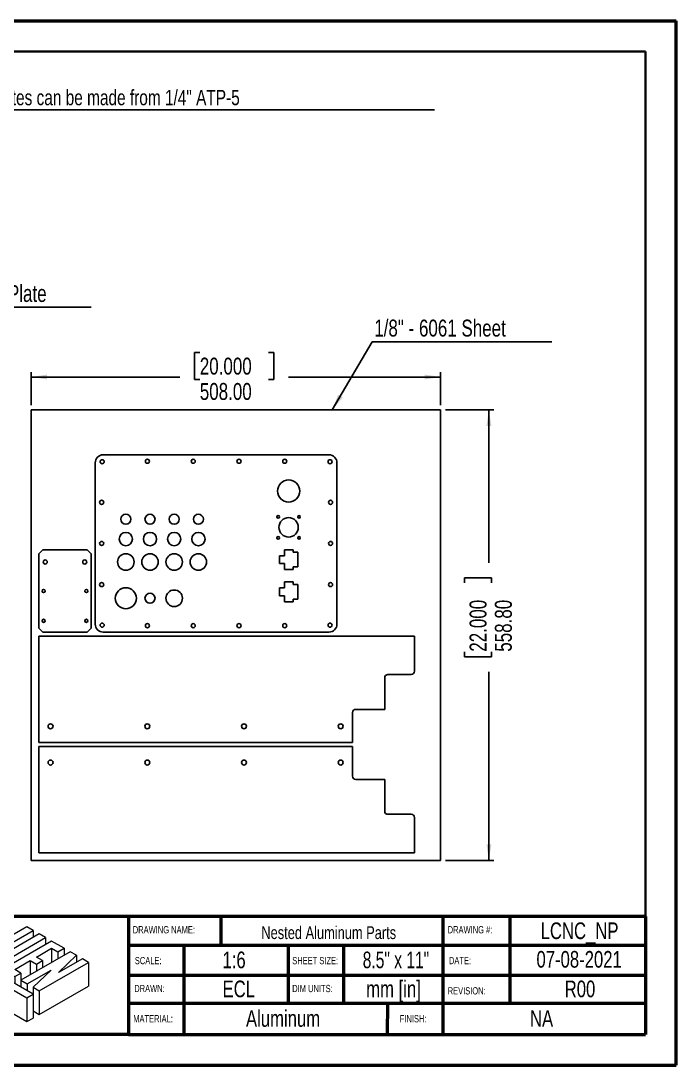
# Model space of a CAD drawing. Header units: millimetres. Extents: x 0 to 279, y 0 to 216.
# Drawn here: x 143.9 to 279.4, y 0 to 215.9 of the extents above; entities that cross this region are included whole.
import ezdxf

# ---------------------------------------------------------------- set-up
doc = ezdxf.new("R2010")
doc.units = ezdxf.units.MM
for name, color, linetype in [('DIM', 1, 'Continuous'), ('PAGE_BORDER', 7, 'Continuous'), ('TITLE_BLOCK_BORDER', 7, 'Continuous'), ('TITLE_BLOCK_TEXT', 8, 'Continuous')]:
    doc.layers.add(name, color=color, linetype=linetype)
doc.styles.add('SLDTEXTSTYLE0', font='TXT', dxfattribs={"width": 0.75})
doc.styles.add('SLDTEXTSTYLE1', font='TXT', dxfattribs={"width": 0.7})
doc.dimstyles.new('SLDDIMSTYLE0', dxfattribs={"dimtxt": 3.5, "dimasz": 3.302, "dimexe": 0, "dimexo": 0.0625, "dimgap": 0.875, "dimtad": 0, "dimlfac": 6, "dimrnd": 1e-09, "dimzin": 4, "dimdsep": 46, "dimtxsty": 'SLDTEXTSTYLE0', "dimsah": 1, "dimcen": 0.09, "dimadec": 0, "dimazin": 1, "dimtfac": 1, "dimtofl": 0, "dimtmove": 0, "dimatfit": 3, "dimfxl": 0, "dimfrac": 2, "dimtolj": 1, "dimtzin": 12, "dimarcsym": 0})
doc.dimstyles.new('SLDDIMSTYLE2', dxfattribs={"dimtxt": 0.18, "dimasz": 3.302, "dimexe": 0, "dimexo": 0.0625, "dimgap": 0, "dimtad": 0, "dimtih": 1, "dimtoh": 1, "dimdec": 0, "dimrnd": 1e-09, "dimzin": 0, "dimdsep": 46, "dimtxsty": 'Standard', "dimsah": 1, "dimcen": 0.09, "dimadec": 0, "dimazin": 0, "dimtfac": 3.302, "dimtdec": 0, "dimtofl": 0, "dimtmove": 0, "dimatfit": 3, "dimfxl": 0, "dimfrac": 2, "dimtolj": 1, "dimtzin": 0, "dimarcsym": 0})

# ---------------------------------------------------------------- blocks, each defined once
blk = doc.blocks.new('Lien3D Logo')
at = {"color": 7, "linetype": 'Continuous', "lineweight": 18}
for p, q in [((10.61, 16.33), (0, 10.21)), ((11.67, 15.71), (10.61, 16.33)), ((2.13, 10.21), (11.67, 15.71)), ((12.73, 15.1), (4.26, 10.21)), ((5.32, 9.59), (13.8, 14.49)), ((11.67, 15.71), (11.67, 14.49)), ((13.8, 14.49), (12.73, 15.1)), ((13.8, 14.49), (13.8, 13.26)), ((14.86, 13.87), (6.38, 8.98)), ((12.22, 11.12), (14.86, 12.64)), ((16.99, 12.64), (14.86, 13.87)), ((14.86, 12.64), (15.93, 12.03)), ((14.86, 12.64), (14.86, 10.19)), ((15.93, 12.03), (16.99, 12.64)), ((16.99, 12.64), (16.99, 11.42)), ((18.05, 12.03), (9.57, 7.13)), ((13.28, 10.5), (12.22, 11.12)), ((15.93, 12.03), (15.93, 10.8)), ((16.04, 8.45), (19.12, 11.42)), ((20.15, 10.82), (16.04, 8.45)), ((19.12, 11.42), (18.05, 12.03)), ((19.12, 11.42), (19.12, 10.22)), ((21.21, 10.21), (20.15, 10.82)), ((0, 10.21), (0, 6.12)), ((0, 10.21), (10.61, 4.08)), ((11.67, 4.7), (2.13, 10.21)), ((4.26, 10.21), (4.26, 8.98)), ((4.26, 10.21), (5.32, 9.59)), ((5.32, 9.59), (5.32, 8.36)), ((8.51, 8.98), (11.15, 10.5)), ((11.15, 10.5), (12.22, 9.89)), ((11.15, 10.5), (11.15, 8.05)), ((12.22, 9.89), (13.28, 10.5)), ((12.22, 9.89), (12.22, 8.66)), ((12.73, 5.31), (21.21, 10.21)), ((13.28, 10.5), (13.28, 9.28)), ((21.21, 10.21), (21.21, 6.12)), ((6.38, 8.98), (8.51, 7.75)), ((6.38, 8.98), (6.38, 7.75)), ((9.57, 8.36), (8.51, 8.98)), ((8.51, 7.75), (9.57, 8.36)), ((8.51, 7.75), (8.51, 6.52)), ((9.57, 8.36), (9.57, 7.13)), ((10.64, 6.52), (14.75, 8.89)), ((14.75, 8.89), (11.67, 5.93)), ((0, 6.12), (10.61, 0)), ((9.57, 7.13), (10.64, 6.52)), ((9.57, 7.13), (9.57, 5.91)), ((10.64, 6.52), (10.64, 5.29)), ((11.67, 5.93), (12.73, 5.31)), ((11.67, 5.93), (11.67, 4.7)), ((12.73, 1.23), (21.21, 6.12)), ((10.61, 4.08), (11.67, 4.7)), ((10.61, 4.08), (10.61, 0)), ((11.67, 4.7), (11.67, 0.61)), ((12.73, 5.31), (12.73, 1.23)), ((11.67, 1.84), (12.73, 1.23)), ((10.61, 0), (11.67, 0.61))]:
    blk.add_line(p, q, dxfattribs=at)
blk = doc.blocks.new('_D_4')
at = {"layer": 'DIM'}
for p, q in [((180.9, 147.31), (179.83, 147.31)), ((179.83, 147.31), (179.83, 141.76)), ((195.12, 147.31), (196.19, 147.31)), ((196.19, 147.31), (196.19, 141.76)), ((146.02, 136.47), (146.02, 143.27)), ((230.68, 136.47), (230.68, 143.27)), ((146.02, 142.27), (176.76, 142.27)), ((179.83, 141.76), (180.9, 141.76)), ((196.19, 141.76), (195.12, 141.76)), ((230.68, 142.27), (199.26, 142.27))]:
    blk.add_line(p, q, dxfattribs=at)
for points in [[(146.02, 142.27), (149.32, 141.77), (149.32, 142.78)], [(230.68, 142.27), (227.38, 142.78), (227.38, 141.77)]]:
    blk.add_solid(points, dxfattribs=at)
at = {"layer": 'DIM', "char_height": 3.5, "attachment_point": 1, "style": 'SLDTEXTSTYLE0'}
for s, insert in [('20.000', (180.9, 146.27)), ('508.00', (180.9, 141.03))]:
    blk.add_mtext(s, dxfattribs=dict(at, insert=insert))
blk = doc.blocks.new('_D_5')
at = {"layer": 'DIM'}
for p, q in [((231.68, 135.47), (241.68, 135.47)), ((240.68, 135.47), (240.68, 103.83)), ((235.64, 99.7), (235.64, 100.76)), ((235.64, 100.76), (241.2, 100.76)), ((241.2, 100.76), (241.2, 99.7)), ((235.64, 85.47), (235.64, 84.41)), ((235.64, 84.41), (241.2, 84.41)), ((241.2, 84.41), (241.2, 85.47)), ((240.68, 42.33), (240.68, 81.34)), ((231.68, 42.33), (241.68, 42.33))]:
    blk.add_line(p, q, dxfattribs=at)
for points in [[(240.68, 135.47), (240.18, 132.17), (241.19, 132.17)], [(240.68, 42.33), (241.19, 45.64), (240.18, 45.64)]]:
    blk.add_solid(points, dxfattribs=at)
at = {"layer": 'DIM', "char_height": 3.5, "attachment_point": 1, "rotation": 90, "style": 'SLDTEXTSTYLE0'}
for s, insert in [('22.000', (236.69, 85.47)), ('558.80', (241.92, 85.47))]:
    blk.add_mtext(s, dxfattribs=dict(at, insert=insert))
blk = doc.blocks.new('SW_NOTE_0')
at = {"layer": 'DIM', "color": 0}
blk.add_line((132.86, 0), (0, 0), dxfattribs=at)
blk.add_line((132.86, 0), (0, 0), dxfattribs=at)
at = {"layer": 'DIM', "color": 0, "insert": (0.48, 4.12), "char_height": 3.175, "attachment_point": 1, "style": 'SLDTEXTSTYLE0'}
blk.add_mtext('Y Axis Ballscrew connection plates can be made from 1/4" ATP-5', dxfattribs=at)
blk = doc.blocks.new('SW_NOTE_1')
at = {"layer": 'DIM', "color": 0}
blk.add_line((37.13, 0), (0, 0), dxfattribs=at)
at = {"layer": 'DIM', "color": 0, "insert": (0.42, 4.57), "char_height": 3.5, "attachment_point": 1, "style": 'SLDTEXTSTYLE0'}
blk.add_mtext('1/8" - 6061 Sheet', dxfattribs=at)
blk = doc.blocks.new('SW_NOTE_2')
at = {"layer": 'DIM', "color": 0}
blk.add_line((37.8, 0), (0, 0), dxfattribs=at)
blk.add_line((37.8, 0), (0, 0), dxfattribs=at)
at = {"layer": 'DIM', "color": 0, "insert": (0.41, 4.6), "char_height": 3.5, "attachment_point": 1, "style": 'SLDTEXTSTYLE0'}
blk.add_mtext('1/2" - ATP-5 Plate', dxfattribs=at)

msp = doc.modelspace()

# ---------------------------------------------------------------- linework, layer by layer
at = {"color": 7, "linetype": 'Continuous', "lineweight": 50}
for p, q in [((0, 215.9), (279.4, 215.9)), ((279.4, 0), (279.4, 215.9)), ((0, 0), (279.4, 0))]:
    msp.add_line(p, q, dxfattribs=at)
at = {"color": 7, "linetype": 'Continuous'}
for p, q in [((230.6833, 135.4683), (146.0166, 135.4683)), ((146.0166, 42.335), (146.0166, 135.4683)), ((230.6833, 42.335), (230.6833, 135.4683)), ((230.6833, 42.335), (146.0166, 42.335))]:
    msp.add_line(p, q, dxfattribs=at)
at = {"color": 7, "linetype": 'Continuous', "lineweight": 25}
for p, q in [((207.6041, 126.1891), (160.9374, 126.1891)), ((159.2708, 124.5225), (159.2708, 91.1891)), ((209.2708, 91.1891), (209.2708, 124.5225)), ((148.4374, 106.5225), (147.6041, 105.6891)), ((157.6041, 106.5225), (148.4374, 106.5225)), ((158.4374, 105.6891), (157.6041, 106.5225)), ((200.2041, 106.5641), (198.3874, 106.5641)), ((198.3874, 106.5641), (198.3874, 105.3266)), ((200.2041, 106.0433), (200.2041, 106.5641)), ((201.1791, 106.0433), (200.2041, 106.0433)), ((201.1791, 103.0016), (201.1791, 106.0433)), ((147.6041, 105.6891), (147.6041, 90.3558)), ((158.4374, 90.3558), (158.4374, 105.6891)), ((198.3874, 105.3266), (197.3624, 105.3266)), ((197.3624, 105.3266), (197.3624, 103.7183)), ((197.3624, 103.7183), (198.3874, 103.7183)), ((198.3874, 103.7183), (198.3874, 102.4808)), ((198.3874, 102.4808), (200.2041, 102.4808)), ((200.2041, 102.4808), (200.2041, 103.0016)), ((200.2041, 103.0016), (201.1791, 103.0016)), ((200.2041, 99.8975), (198.3874, 99.8975)), ((198.3874, 99.8975), (198.3874, 98.6599)), ((200.2041, 99.3766), (200.2041, 99.8975)), ((201.1791, 99.3766), (200.2041, 99.3766)), ((201.1791, 96.335), (201.1791, 99.3766)), ((198.3874, 98.6599), (197.3624, 98.6599)), ((197.3624, 98.6599), (197.3624, 97.0516)), ((197.3624, 97.0516), (198.3874, 97.0516)), ((198.3874, 97.0516), (198.3874, 95.8141)), ((198.3874, 95.8141), (200.2041, 95.8141)), ((200.2041, 95.8141), (200.2041, 96.335)), ((200.2041, 96.335), (201.1791, 96.335)), ((147.6041, 90.3558), (148.4374, 89.5225)), ((147.6041, 66.7225), (147.6041, 88.6891)), ((225.2708, 88.6891), (147.6041, 88.6891)), ((148.4374, 89.5225), (157.6041, 89.5225)), ((157.6041, 89.5225), (158.4374, 90.3558)), ((160.9374, 89.5225), (207.6041, 89.5225)), ((225.2708, 81.4225), (225.2708, 88.6891)), ((219.1374, 80.0891), (219.1374, 73.5558)), ((219.8041, 80.7558), (224.6041, 80.7558)), ((219.1374, 73.5558), (213.1374, 73.5558)), ((212.4707, 72.8891), (212.4707, 66.7225)), ((147.6041, 66.7225), (212.4707, 66.7225)), ((147.6041, 65.8891), (147.6041, 43.9225)), ((147.6041, 65.8891), (212.4707, 65.8891)), ((212.4707, 59.7225), (212.4707, 65.8891)), ((219.1374, 59.0558), (213.1374, 59.0558)), ((219.1374, 52.5225), (219.1374, 59.0558)), ((219.8041, 51.8558), (224.6041, 51.8558)), ((225.2708, 51.1891), (225.2708, 43.9225)), ((225.2708, 43.9225), (147.6041, 43.9225))]:
    msp.add_line(p, q, dxfattribs=at)
for centre, radius in [((170.0708, 124.8558), 0.4208), ((179.5374, 124.8558), 0.4208), ((189.0041, 124.8558), 0.4208), ((198.4708, 124.8558), 0.4208), ((160.7017, 124.7582), 0.4208), ((207.8398, 124.7582), 0.4208), ((199.2708, 118.6891), 2.2917), ((160.6041, 116.3558), 0.4208), ((207.9374, 116.3558), 0.4208), ((165.6041, 112.8558), 1.0417), ((170.6041, 112.8558), 1.0417), ((175.6041, 112.8558), 1.0417), ((180.6041, 112.8558), 1.0417), ((197.1041, 113.3558), 0.25), ((199.2708, 111.1891), 2), ((201.4374, 113.3558), 0.25), ((165.6041, 108.7725), 1.375), ((170.6041, 108.7725), 1.375), ((175.6041, 108.7725), 1.375), ((180.6041, 108.7725), 1.375), ((160.6041, 107.8558), 0.4208), ((197.1041, 109.0225), 0.25), ((201.4374, 109.0225), 0.25), ((207.9374, 107.8558), 0.4208), ((148.9374, 104.0225), 0.4167), ((157.1041, 104.0225), 0.4167), ((165.6041, 104.0225), 1.7083), ((170.6041, 104.0225), 1.7083), ((175.6041, 104.0225), 1.7083), ((180.6041, 104.0225), 1.7083), ((160.6041, 99.3558), 0.4208), ((207.9374, 99.3558), 0.4208), ((148.6041, 98.0225), 0.3333), ((157.4374, 98.0225), 0.3333), ((165.6041, 96.5225), 2.175), ((170.6041, 96.5225), 1.0417), ((175.6041, 96.5225), 1.7083), ((148.6041, 91.8558), 0.3333), ((157.4374, 91.8558), 0.3333), ((160.7017, 90.9534), 0.4208), ((170.0708, 90.8558), 0.4208), ((179.5374, 90.8558), 0.4208), ((189.0041, 90.8558), 0.4208), ((198.4708, 90.8558), 0.4208), ((207.8398, 90.9534), 0.4208), ((150.0374, 70.0558), 0.5083), ((170.0374, 70.0558), 0.5083), ((190.0374, 70.0558), 0.5083), ((210.0374, 70.0558), 0.5083), ((150.0374, 62.5558), 0.5083), ((170.0374, 62.5558), 0.5083), ((190.0374, 62.5558), 0.5083), ((210.0374, 62.5558), 0.5083)]:
    msp.add_circle(centre, radius, dxfattribs=at)
for centre, radius, start, end in [((160.9374, 124.5225), 1.6667, 90, 180), ((207.6041, 124.5225), 1.6667, 360, 90), ((160.9374, 91.1891), 1.6667, 180, 270), ((207.6041, 91.1891), 1.6667, 270, 0), ((219.8041, 80.0891), 0.6667, 90, 180), ((224.6041, 81.4225), 0.6667, 270, 0), ((213.1374, 72.8891), 0.6667, 90, 180), ((213.1374, 59.7225), 0.6667, 180, 270), ((219.8041, 52.5225), 0.6667, 180, 270), ((224.6041, 51.1891), 0.6667, 360, 90)]:
    msp.add_arc(centre, radius, start, end, dxfattribs=at)
at = {"layer": 'PAGE_BORDER', "lineweight": 35}
for p, q in [((6.35, 209.55), (273.05, 209.55)), ((273.05, 209.55), (273.05, 6.35)), ((6.35, 6.35), (273.05, 6.35))]:
    msp.add_line(p, q, dxfattribs=at)
at = {"layer": 'TITLE_BLOCK_BORDER', "lineweight": 50}
for p, q in [((166.1797, 30.7079), (123.0873, 30.7079)), ((166.1797, 30.7079), (166.1797, 6.35)), ((273.05, 30.7079), (166.1797, 30.7079)), ((185.238, 30.7079), (185.238, 24.7778)), ((231.1258, 30.7079), (231.1258, 6.35)), ((245.0295, 30.7079), (245.0295, 12.839)), ((273.05, 30.7079), (273.05, 6.35)), ((273.05, 24.7327), (166.1797, 24.7327)), ((177.6057, 24.7327), (177.6057, 6.35)), ((199.1605, 24.7327), (199.1605, 12.839)), ((210.638, 24.7327), (210.638, 12.839)), ((273.05, 18.5181), (166.1797, 18.5181)), ((166.3596, 12.839), (273.05, 12.839)), ((219.7048, 12.839), (219.6149, 6.35)), ((166.1797, 6.35), (123.0873, 6.35)), ((166.1797, 6.35), (273.05, 6.35))]:
    msp.add_line(p, q, dxfattribs=at)

# ---------------------------------------------------------------- block references
at = {"layer": 'DIM'}
for name, p in [('SW_NOTE_0', (96.5794, 197.519)), ('SW_NOTE_2', (120.6449, 156.6893)), ('SW_NOTE_1', (216.5561, 149.5631))]:
    msp.add_blockref(name, p, dxfattribs=at)
at = {"layer": 'TITLE_BLOCK_BORDER', "xscale": 1.2, "yscale": 1.2, "zscale": 1.2}
msp.add_blockref('Lien3D Logo', (132.4321, 8.9975), dxfattribs=at)

# ---------------------------------------------------------------- texts
at = {"layer": 'TITLE_BLOCK_TEXT'}
for s, insert, char_height, attachment_point, style in [('DRAWING NAME:', (167.0419, 28.7409), 1.5, 1, 'SLDTEXTSTYLE0'), ('Nested Aluminum Parts', (207.5637, 28.7094), 2.645833, 2, 'SLDTEXTSTYLE0'), ('DRAWING #:', (232.1641, 28.7457), 1.5, 1, 'SLDTEXTSTYLE0'), ('LCNC_NP', (259.4342, 29.4988), 3.43958, 2, 'SLDTEXTSTYLE0'), ('SCALE:', (167.4667, 22.3605), 1.5, 1, 'SLDTEXTSTYLE0'), ('1:6', (187.992, 23.4757), 3.43958, 2, 'SLDTEXTSTYLE0'), ('SHEET SIZE:', (200.0126, 22.3605), 1.5, 1, 'SLDTEXTSTYLE0'), ('8.5" x 11"', (221.4629, 23.4757), 3.43958, 2, 'SLDTEXTSTYLE1'), ('DATE:', (232.4175, 22.3605), 1.5, 1, 'SLDTEXTSTYLE0'), ('07-08-2021', (259.3447, 23.5929), 3.43958, 2, 'SLDTEXTSTYLE0'), ('ECL', (188.9609, 17.4769), 3.43958, 2, 'SLDTEXTSTYLE0'), ('mm [in]', (220.9603, 17.4769), 3.43958, 2, 'SLDTEXTSTYLE0'), ('R00', (259.5218, 17.4769), 3.43958, 2, 'SLDTEXTSTYLE0'), ('DRAWN:', (167.3439, 16.5911), 1.5, 1, 'SLDTEXTSTYLE0'), ('DIM UNITS:', (200.0083, 16.5911), 1.5, 1, 'SLDTEXTSTYLE0'), ('REVISION:', (232.1641, 16.1111), 1.5, 1, 'SLDTEXTSTYLE0'), ('Aluminum', (198.1146, 11.356), 3.43958, 2, 'SLDTEXTSTYLE0'), ('NA', (251.5755, 11.356), 3.43958, 2, 'SLDTEXTSTYLE0'), ('MATERIAL:', (167.1307, 10.3416), 1.5, 1, 'SLDTEXTSTYLE0'), ('FINISH:', (222.2447, 10.3416), 1.5, 1, 'SLDTEXTSTYLE0')]:
    msp.add_mtext(s, dxfattribs=dict(at, insert=insert, char_height=char_height, attachment_point=attachment_point, style=style))

# ---------------------------------------------------------------- dimensions: what is measured, and where the dimension line sits
at = {"layer": 'DIM'}
dim = msp.add_linear_dim(base=(146.0166, 142.2734), p1=(230.6833, 135.4683), p2=(146.0166, 135.4683), dimstyle='SLDDIMSTYLE0', dxfattribs=at)
dim.commit()
dim.dimension.update_dxf_attribs({"geometry": '_D_4', "text_midpoint": (188.0097, 142.2734), "dimtype": 160})
dim = msp.add_linear_dim(base=(240.6833, 135.4683), p1=(230.6833, 42.335), p2=(230.6833, 135.4683), angle=90, dimstyle='SLDDIMSTYLE0', dxfattribs=at)
dim.commit()
dim.dimension.update_dxf_attribs({"geometry": '_D_5', "text_midpoint": (240.6833, 92.5855), "dimtype": 160})

# ---------------------------------------------------------------- leaders
msp.add_leader([(208.289, 135.4683), (216.5561, 149.5631)], dimstyle='SLDDIMSTYLE2', dxfattribs=at)

doc.saveas('drawing.dxf')
